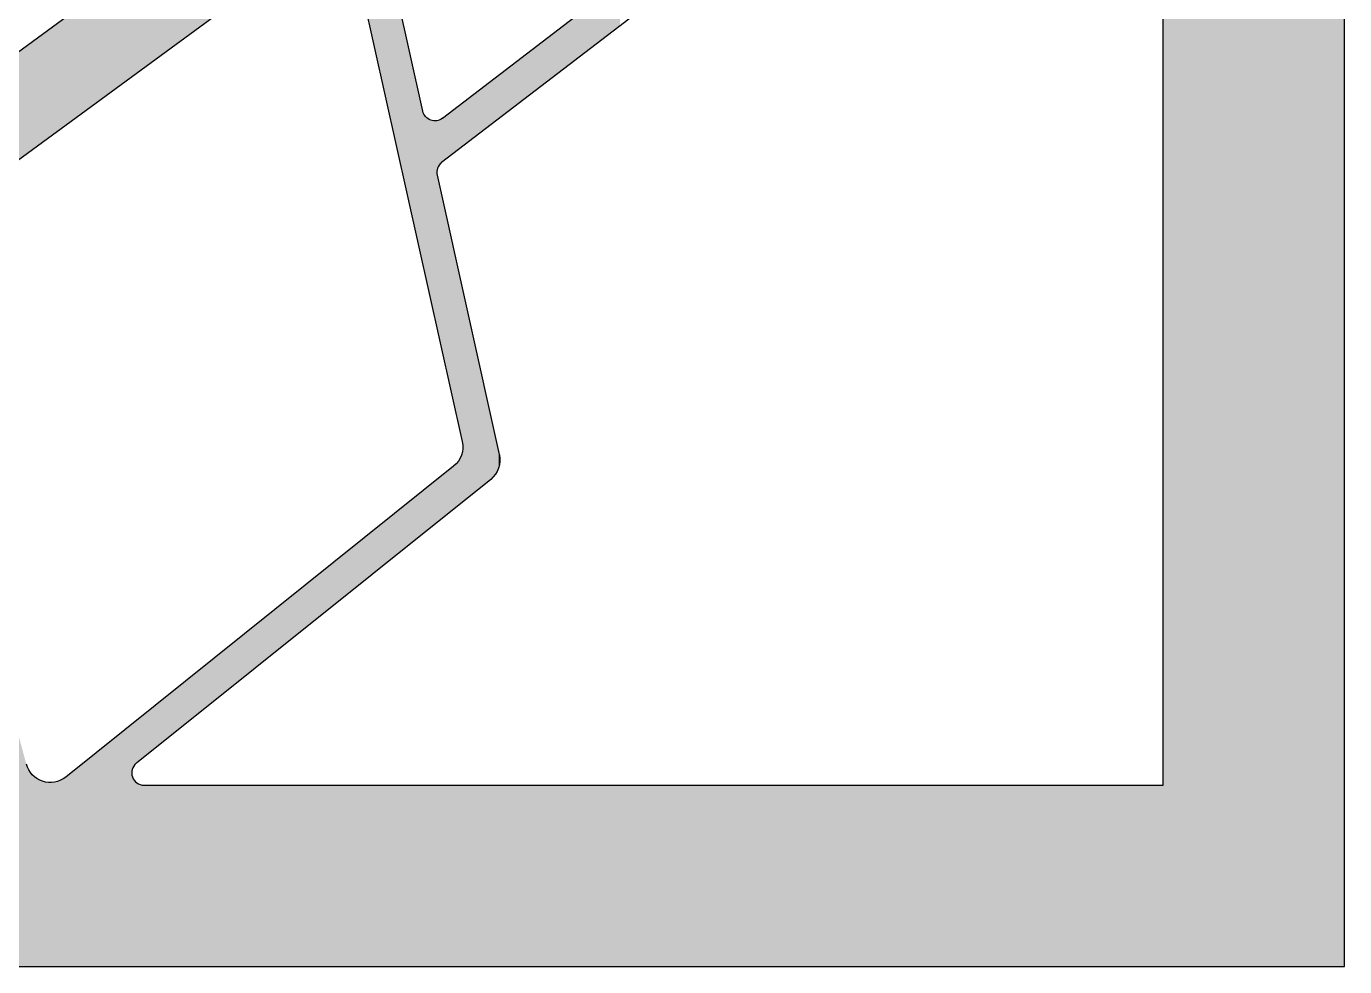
# Model space of a CAD drawing. Extents: x 181 to 485, y 440 to 775.
# Drawn here: x 352.9 to 459.5, y 440.4 to 516.5 of the extents above; entities that cross this region are included whole.
import ezdxf

# ---------------------------------------------------------------- set-up
doc = ezdxf.new("R2010")
doc.units = 0
doc.layers.add('LAYER_01', color=7, linetype='CONTINUOUS')

# ---------------------------------------------------------------- blocks, each defined once
blk = doc.blocks.new('*U1')
at = {"layer": 'LAYER_01', "linetype": 'CONTINUOUS'}
for points in [[(379.36, 522.11), (379.36, 607.49), (382.66, 507.33)], [(382.66, 507.33), (379.36, 607.49), (382.66, 604.41)], [(459.49, 440.37), (448.79, 574.14), (459.49, 591.54)], [(448.79, 440.37), (444.95, 571.22), (448.79, 574.14)], [(448.79, 440.37), (448.79, 574.14), (459.49, 440.37)], [(444.95, 440.37), (444.95, 571.22), (448.79, 440.37)], [(444.94, 440.37), (444.93, 566.28), (444.94, 566.3)], [(444.93, 440.37), (444.93, 566.26), (444.93, 566.28)], [(444.93, 440.37), (444.93, 566.28), (444.94, 440.37)], [(444.95, 440.37), (444.94, 566.34), (444.95, 566.36)], [(444.94, 440.37), (444.94, 566.32), (444.94, 566.34)], [(444.94, 440.37), (444.94, 566.34), (444.95, 440.37)], [(444.94, 440.37), (444.94, 566.3), (444.94, 566.32)], [(444.94, 440.37), (444.94, 566.32), (444.94, 440.37)], [(444.94, 440.37), (444.94, 566.3), (444.94, 440.37)], [(444.95, 440.37), (444.95, 566.47), (444.95, 566.49)], [(444.95, 440.37), (444.95, 566.45), (444.95, 566.47)], [(444.95, 440.37), (444.95, 566.47), (444.95, 440.37)], [(444.95, 440.37), (444.95, 566.42), (444.95, 566.45)], [(444.95, 440.37), (444.95, 566.45), (444.95, 440.37)], [(444.95, 440.37), (444.95, 566.4), (444.95, 566.42)], [(444.95, 440.37), (444.95, 566.42), (444.95, 440.37)], [(444.95, 440.37), (444.95, 566.38), (444.95, 566.4)], [(444.95, 440.37), (444.95, 566.4), (444.95, 440.37)], [(444.95, 440.37), (444.95, 566.36), (444.95, 566.38)], [(444.95, 440.37), (444.95, 566.38), (444.95, 440.37)], [(444.95, 440.37), (444.95, 566.36), (444.95, 440.37)], [(444.85, 440.37), (444.81, 565.97), (444.85, 566.05)], [(444.81, 561.33), (444.81, 565.97), (444.85, 440.37)], [(444.86, 440.37), (444.85, 566.05), (444.86, 566.07)], [(444.85, 440.37), (444.85, 566.05), (444.86, 440.37)], [(444.87, 440.37), (444.86, 566.07), (444.87, 566.09)], [(444.86, 440.37), (444.86, 566.07), (444.87, 440.37)], [(444.88, 440.37), (444.87, 566.09), (444.88, 566.11)], [(444.87, 440.37), (444.87, 566.09), (444.88, 440.37)], [(444.89, 440.37), (444.88, 566.12), (444.89, 566.14)], [(444.88, 440.37), (444.88, 566.11), (444.88, 566.12)], [(444.88, 440.37), (444.88, 566.12), (444.89, 440.37)], [(444.88, 440.37), (444.88, 566.11), (444.88, 440.37)], [(444.9, 440.37), (444.89, 566.14), (444.9, 566.16)], [(444.89, 440.37), (444.89, 566.14), (444.9, 440.37)], [(444.91, 440.37), (444.9, 566.18), (444.91, 566.2)], [(444.9, 440.37), (444.9, 566.16), (444.9, 566.18)], [(444.9, 440.37), (444.9, 566.18), (444.91, 440.37)], [(444.9, 440.37), (444.9, 566.16), (444.9, 440.37)], [(444.92, 440.37), (444.91, 566.2), (444.92, 566.22)], [(444.91, 440.37), (444.91, 566.2), (444.92, 440.37)], [(444.93, 440.37), (444.92, 566.24), (444.93, 566.26)], [(444.92, 440.37), (444.92, 566.22), (444.92, 566.24)], [(444.92, 440.37), (444.92, 566.24), (444.93, 440.37)], [(444.92, 440.37), (444.92, 566.22), (444.92, 440.37)], [(444.93, 440.37), (444.93, 566.26), (444.93, 440.37)], [(444.81, 455.05), (444.81, 561.33), (444.85, 440.37)], [(375.97, 523.1), (342.05, 506.95), (375.97, 531.83)], [(342.05, 498.22), (342.05, 506.95), (375.97, 523.1)], [(382.66, 507.33), (382.66, 519.98), (382.66, 507.33)], [(382.66, 507.33), (382.66, 519.98), (382.66, 519.95)], [(382.66, 507.33), (382.66, 519.95), (382.66, 507.33)], [(382.66, 507.33), (382.66, 519.95), (382.66, 519.91)], [(382.66, 507.33), (382.66, 519.91), (382.66, 507.32)], [(382.66, 507.32), (382.66, 519.91), (382.66, 519.88)], [(382.66, 507.32), (382.66, 519.88), (382.66, 507.32)], [(382.66, 507.32), (382.66, 519.88), (382.66, 519.84)], [(382.66, 507.32), (382.66, 519.84), (382.66, 507.3)], [(382.66, 507.3), (382.66, 519.84), (382.66, 519.81)], [(382.66, 507.3), (382.66, 519.81), (382.67, 507.27)], [(382.67, 507.27), (382.66, 519.81), (382.67, 519.74)], [(382.67, 507.27), (382.67, 519.74), (382.68, 507.23)], [(382.68, 507.23), (382.67, 519.74), (382.68, 519.67)], [(382.68, 507.23), (382.68, 519.67), (382.69, 507.18)], [(382.69, 507.18), (382.68, 519.67), (382.69, 519.6)], [(382.69, 507.18), (382.69, 519.6), (382.7, 507.12)], [(382.7, 507.12), (382.69, 519.6), (382.7, 519.54)], [(382.7, 507.12), (382.7, 519.54), (384.92, 497.17)], [(384.92, 497.17), (382.7, 519.54), (384.92, 509.59)], [(400.82, 516.44), (386.5, 509.01), (400.82, 519.97)], [(400.82, 516.44), (400.82, 519.97), (400.87, 516.47)], [(386.5, 505.48), (386.5, 509.01), (400.82, 516.44)], [(384.92, 497.17), (384.92, 509.59), (384.93, 497.14)], [(384.93, 497.14), (384.92, 509.59), (384.93, 509.56)], [(384.93, 497.14), (384.93, 509.56), (384.93, 497.1)], [(384.93, 497.1), (384.93, 509.56), (384.93, 509.53)], [(384.93, 497.1), (384.93, 509.53), (384.94, 497.06)], [(384.94, 497.06), (384.93, 509.53), (384.94, 509.5)], [(384.94, 497.06), (384.94, 509.5), (384.95, 497.02)], [(384.95, 497.02), (384.94, 509.5), (384.95, 509.47)], [(384.95, 497.02), (384.95, 509.47), (384.96, 496.97)], [(384.96, 496.97), (384.95, 509.47), (384.96, 509.44)], [(384.96, 496.97), (384.96, 509.44), (384.98, 496.92)], [(384.98, 496.92), (384.96, 509.44), (384.98, 509.41)], [(384.98, 496.92), (384.98, 509.41), (384.99, 496.86)], [(384.99, 496.86), (384.98, 509.41), (384.99, 509.39)], [(384.99, 496.86), (384.99, 509.39), (385, 496.8)], [(385, 496.8), (384.99, 509.39), (385, 509.36)], [(385, 496.8), (385, 509.36), (385.02, 496.73)], [(385.02, 496.73), (385, 509.36), (385.02, 509.33)], [(385.02, 496.73), (385.02, 509.33), (385.03, 496.66)], [(385.03, 496.66), (385.02, 509.33), (385.03, 509.3)], [(385.03, 496.66), (385.03, 509.3), (385.05, 496.59)], [(385.05, 496.59), (385.03, 509.3), (385.05, 509.27)], [(385.05, 496.59), (385.05, 509.27), (385.07, 496.51)], [(385.07, 496.51), (385.05, 509.27), (385.07, 509.25)], [(385.07, 496.51), (385.07, 509.25), (385.08, 496.43)], [(385.08, 496.43), (385.07, 509.25), (385.08, 509.22)], [(385.08, 496.43), (385.08, 509.22), (385.1, 496.34)], [(385.1, 496.34), (385.08, 509.22), (385.1, 509.2)], [(385.1, 496.34), (385.1, 509.2), (385.12, 496.26)], [(385.12, 496.26), (385.1, 509.2), (385.12, 509.17)], [(385.12, 496.26), (385.12, 509.17), (385.14, 496.16)], [(385.14, 496.16), (385.12, 509.17), (385.14, 509.15)], [(385.14, 496.16), (385.14, 509.15), (385.17, 496.07)], [(385.17, 496.07), (385.14, 509.15), (385.17, 509.12)], [(385.17, 496.07), (385.17, 509.12), (385.19, 495.97)], [(385.19, 495.97), (385.17, 509.12), (385.19, 509.1)], [(385.19, 495.97), (385.19, 509.1), (385.21, 495.86)], [(385.21, 495.86), (385.19, 509.1), (385.21, 509.08)], [(385.21, 495.86), (385.21, 509.08), (385.23, 495.76)], [(385.23, 495.76), (385.21, 509.08), (385.23, 509.06)], [(385.23, 495.76), (385.23, 509.06), (385.26, 495.65)], [(385.26, 495.65), (385.23, 509.06), (385.26, 509.04)], [(385.26, 495.65), (385.26, 509.04), (385.28, 495.54)], [(385.28, 495.54), (385.26, 509.04), (385.28, 509.02)], [(385.28, 495.54), (385.28, 509.02), (385.31, 495.42)], [(385.31, 495.42), (385.28, 509.02), (385.31, 509)], [(385.31, 495.42), (385.31, 509), (385.33, 495.31)], [(385.33, 495.31), (385.31, 509), (385.33, 508.98)], [(385.33, 495.31), (385.33, 508.98), (385.36, 495.19)], [(385.36, 495.19), (385.33, 508.98), (385.36, 508.96)], [(385.36, 495.19), (385.36, 508.96), (385.39, 495.07)], [(385.39, 495.07), (385.36, 508.96), (385.39, 508.94)], [(385.39, 495.07), (385.39, 508.94), (385.41, 494.95)], [(385.41, 494.95), (385.39, 508.94), (385.41, 508.93)], [(385.41, 494.95), (385.41, 508.93), (385.44, 494.83)], [(385.44, 494.83), (385.41, 508.93), (385.44, 508.91)], [(385.44, 494.83), (385.44, 508.91), (385.47, 494.7)], [(385.47, 494.7), (385.44, 508.91), (385.47, 508.9)], [(385.47, 494.7), (385.47, 508.9), (385.5, 494.58)], [(385.5, 494.58), (385.47, 508.9), (385.5, 508.89)], [(385.5, 494.58), (385.5, 508.89), (385.53, 494.45)], [(385.53, 494.45), (385.5, 508.89), (385.53, 508.88)], [(385.53, 494.45), (385.53, 508.88), (385.55, 494.32)], [(385.55, 494.32), (385.53, 508.88), (385.55, 508.87)], [(385.55, 494.32), (385.55, 508.87), (385.58, 494.2)], [(385.58, 494.2), (385.55, 508.87), (385.58, 508.86)], [(385.58, 494.2), (385.58, 508.86), (385.61, 494.07)], [(385.61, 494.07), (385.58, 508.86), (385.61, 508.85)], [(385.61, 494.07), (385.61, 508.85), (385.64, 493.93)], [(385.64, 493.93), (385.61, 508.85), (385.64, 508.84)], [(385.64, 493.93), (385.64, 508.84), (385.67, 493.8)], [(385.67, 493.8), (385.64, 508.84), (385.67, 508.83)], [(385.67, 493.8), (385.67, 508.83), (385.7, 493.66)], [(385.7, 493.66), (385.67, 508.83), (385.7, 508.83)], [(385.7, 493.66), (385.7, 508.83), (385.73, 493.53)], [(385.73, 493.53), (385.7, 508.83), (385.73, 508.82)], [(385.73, 493.53), (385.73, 508.82), (385.76, 493.39)], [(385.76, 493.39), (385.73, 508.82), (385.76, 508.82)], [(385.76, 493.39), (385.76, 508.82), (385.79, 493.25)], [(385.79, 493.25), (385.76, 508.82), (385.79, 508.81)], [(385.79, 493.25), (385.79, 508.81), (385.83, 493.11)], [(385.83, 493.11), (385.79, 508.81), (385.83, 508.81)], [(385.83, 493.11), (385.83, 508.81), (385.86, 492.96)], [(385.86, 492.96), (385.83, 508.81), (385.86, 508.81)], [(385.86, 492.96), (385.86, 508.81), (385.89, 492.82)], [(385.89, 492.82), (385.86, 508.81), (385.89, 508.81)], [(385.89, 492.82), (385.89, 508.81), (385.92, 492.68)], [(385.92, 492.68), (385.89, 508.81), (385.92, 508.81)], [(385.92, 492.68), (385.92, 508.81), (385.95, 492.54)], [(385.95, 492.54), (385.92, 508.81), (385.95, 508.81)], [(385.95, 492.54), (385.95, 508.81), (385.98, 492.39)], [(385.98, 492.39), (385.95, 508.81), (385.98, 508.81)], [(385.98, 492.39), (385.98, 508.81), (386.02, 492.25)], [(386.02, 492.25), (385.98, 508.81), (386.02, 508.81)], [(386.05, 492.11), (386.02, 508.81), (386.05, 508.82)], [(386.02, 492.25), (386.02, 508.81), (386.05, 492.11)], [(386.05, 492.11), (386.05, 508.82), (386.05, 492.1)], [(386.05, 492.1), (386.05, 508.82), (386.05, 508.82)], [(386.05, 504.64), (386.05, 508.82), (386.05, 504.66)], [(386.05, 504.66), (386.05, 508.82), (386.05, 508.82)], [(386.05, 504.66), (386.05, 508.82), (386.05, 504.67)], [(386.05, 504.67), (386.05, 508.82), (386.05, 508.82)], [(386.05, 504.67), (386.05, 508.82), (386.05, 504.69)], [(386.05, 504.69), (386.05, 508.82), (386.05, 508.82)], [(386.05, 504.69), (386.05, 508.82), (386.05, 504.71)], [(386.05, 504.71), (386.05, 508.82), (386.05, 508.82)], [(386.05, 504.71), (386.05, 508.82), (386.05, 504.73)], [(386.05, 504.73), (386.05, 508.82), (386.05, 508.82)], [(386.05, 504.73), (386.05, 508.82), (386.05, 504.75)], [(386.05, 504.75), (386.05, 508.82), (386.05, 508.82)], [(386.05, 504.75), (386.05, 508.82), (386.06, 504.76)], [(386.06, 504.76), (386.05, 508.82), (386.06, 508.82)], [(386.06, 504.76), (386.06, 508.82), (386.06, 504.78)], [(386.06, 504.78), (386.06, 508.82), (386.06, 508.82)], [(386.06, 504.78), (386.06, 508.82), (386.06, 504.8)], [(386.06, 504.8), (386.06, 508.82), (386.06, 508.82)], [(386.06, 504.8), (386.06, 508.82), (386.07, 504.82)], [(386.07, 504.82), (386.06, 508.82), (386.07, 508.82)], [(386.07, 504.82), (386.07, 508.82), (386.07, 504.83)], [(386.07, 504.83), (386.07, 508.82), (386.07, 508.82)], [(386.07, 504.83), (386.07, 508.82), (386.07, 504.85)], [(386.07, 504.85), (386.07, 508.82), (386.07, 508.82)], [(386.07, 504.85), (386.07, 508.82), (386.08, 504.87)], [(386.08, 504.87), (386.07, 508.82), (386.08, 508.82)], [(386.08, 504.87), (386.08, 508.82), (386.08, 504.88)], [(386.08, 504.88), (386.08, 508.82), (386.08, 508.82)], [(386.08, 504.88), (386.08, 508.82), (386.08, 504.89)], [(386.08, 504.89), (386.08, 508.82), (386.08, 508.82)], [(386.08, 504.89), (386.08, 508.82), (386.09, 504.91)], [(386.09, 504.91), (386.08, 508.82), (386.09, 508.82)], [(386.09, 504.92), (386.09, 508.82), (386.09, 508.83)], [(386.09, 504.92), (386.09, 508.83), (386.1, 504.94)], [(386.1, 504.94), (386.09, 508.83), (386.1, 508.83)], [(386.09, 504.91), (386.09, 508.82), (386.09, 504.92)], [(386.1, 504.94), (386.1, 508.83), (386.1, 504.96)], [(386.1, 504.96), (386.1, 508.83), (386.1, 508.83)], [(386.1, 504.96), (386.1, 508.83), (386.11, 504.98)], [(386.11, 504.98), (386.1, 508.83), (386.11, 508.83)], [(386.11, 504.98), (386.11, 508.83), (386.11, 504.98)], [(386.11, 504.98), (386.11, 508.83), (386.11, 508.83)], [(386.11, 504.98), (386.11, 508.83), (386.11, 504.99)], [(386.11, 504.99), (386.11, 508.83), (386.11, 508.83)], [(386.11, 504.99), (386.11, 508.83), (386.12, 505.01)], [(386.12, 505.01), (386.11, 508.83), (386.12, 508.83)], [(386.12, 505.01), (386.12, 508.83), (386.13, 505.03)], [(386.13, 505.03), (386.12, 508.83), (386.13, 508.83)], [(386.14, 505.04), (386.13, 508.83), (386.14, 508.84)], [(386.13, 505.03), (386.13, 508.83), (386.14, 505.04)], [(386.14, 505.04), (386.14, 508.84), (386.14, 505.05)], [(386.14, 505.05), (386.14, 508.84), (386.14, 508.84)], [(386.14, 505.05), (386.14, 508.84), (386.14, 505.06)], [(386.14, 505.06), (386.14, 508.84), (386.14, 508.84)], [(386.14, 505.06), (386.14, 508.84), (386.15, 505.08)], [(386.15, 505.08), (386.14, 508.84), (386.15, 508.84)], [(386.15, 505.08), (386.15, 508.84), (386.16, 505.09)], [(386.16, 505.09), (386.15, 508.84), (386.16, 508.84)], [(386.16, 505.09), (386.16, 508.84), (386.17, 505.11)], [(386.17, 505.11), (386.16, 508.84), (386.17, 508.84)], [(386.17, 505.12), (386.17, 508.84), (386.17, 508.85)], [(386.17, 505.12), (386.17, 508.85), (386.18, 505.12)], [(386.18, 505.12), (386.17, 508.85), (386.18, 508.85)], [(386.17, 505.11), (386.17, 508.84), (386.17, 505.12)], [(386.18, 505.12), (386.18, 508.85), (386.19, 505.14)], [(386.19, 505.14), (386.18, 508.85), (386.19, 508.85)], [(386.19, 505.14), (386.19, 508.85), (386.2, 505.15)], [(386.2, 505.15), (386.19, 508.85), (386.2, 508.85)], [(386.2, 505.17), (386.2, 508.85), (386.2, 508.86)], [(386.2, 505.17), (386.2, 508.86), (386.21, 505.19)], [(386.21, 505.19), (386.2, 508.86), (386.21, 508.86)], [(386.2, 505.15), (386.2, 508.85), (386.2, 505.17)], [(386.2, 505.17), (386.2, 508.85), (386.2, 508.85)], [(386.2, 505.17), (386.2, 508.85), (386.2, 505.17)], [(386.21, 505.19), (386.21, 508.86), (386.22, 505.2)], [(386.22, 505.2), (386.21, 508.86), (386.22, 508.86)], [(386.22, 505.2), (386.22, 508.86), (386.23, 505.21)], [(386.23, 505.21), (386.22, 508.86), (386.23, 508.86)], [(386.23, 505.21), (386.23, 508.86), (386.23, 508.87)], [(386.23, 505.21), (386.23, 508.87), (386.25, 505.23)], [(386.25, 505.23), (386.23, 508.87), (386.25, 508.87)], [(386.23, 505.21), (386.23, 508.86), (386.23, 505.21)], [(386.25, 505.23), (386.25, 508.87), (386.26, 505.24)], [(386.26, 505.24), (386.25, 508.87), (386.26, 508.87)], [(386.26, 505.25), (386.26, 508.87), (386.26, 508.88)], [(386.26, 505.25), (386.26, 508.88), (386.27, 505.26)], [(386.27, 505.26), (386.26, 508.88), (386.27, 508.88)], [(386.26, 505.24), (386.26, 508.87), (386.26, 505.25)], [(386.27, 505.26), (386.27, 508.88), (386.28, 505.27)], [(386.28, 505.27), (386.27, 508.88), (386.28, 508.88)], [(386.29, 505.28), (386.28, 508.88), (386.29, 508.89)], [(386.28, 505.27), (386.28, 508.88), (386.29, 505.28)], [(386.29, 505.28), (386.29, 508.89), (386.29, 505.29)], [(386.29, 505.29), (386.29, 508.89), (386.29, 508.89)], [(386.29, 505.29), (386.29, 508.89), (386.3, 505.3)], [(386.3, 505.3), (386.29, 508.89), (386.3, 508.89)], [(386.31, 505.31), (386.3, 508.89), (386.31, 508.9)], [(386.3, 505.3), (386.3, 508.89), (386.31, 505.31)], [(386.31, 505.31), (386.31, 508.9), (386.32, 505.32)], [(386.32, 505.32), (386.31, 508.9), (386.32, 508.9)], [(386.32, 505.32), (386.32, 508.9), (386.33, 505.32)], [(386.33, 505.32), (386.32, 508.9), (386.33, 508.9)], [(386.34, 505.34), (386.33, 508.9), (386.34, 508.91)], [(386.33, 505.32), (386.33, 508.9), (386.34, 505.34)], [(386.34, 505.34), (386.34, 508.91), (386.35, 505.35)], [(386.35, 505.35), (386.34, 508.91), (386.35, 508.91)], [(386.36, 505.36), (386.35, 508.91), (386.36, 508.92)], [(386.35, 505.35), (386.35, 508.91), (386.36, 505.36)], [(386.38, 505.37), (386.36, 508.92), (386.38, 508.93)], [(386.36, 505.36), (386.36, 508.92), (386.38, 505.37)], [(386.39, 505.38), (386.38, 508.93), (386.39, 508.94)], [(386.38, 505.37), (386.38, 508.93), (386.39, 505.38)], [(386.39, 505.38), (386.39, 508.94), (386.4, 505.4)], [(386.4, 505.4), (386.39, 508.94), (386.4, 508.94)], [(386.41, 505.41), (386.4, 508.94), (386.41, 508.95)], [(386.4, 505.4), (386.4, 508.94), (386.41, 505.41)], [(386.43, 505.42), (386.41, 508.95), (386.43, 508.96)], [(386.41, 505.41), (386.41, 508.95), (386.43, 505.42)], [(386.44, 505.43), (386.43, 508.96), (386.44, 508.97)], [(386.43, 505.42), (386.43, 508.96), (386.44, 505.43)], [(386.45, 505.44), (386.44, 508.97), (386.45, 508.98)], [(386.44, 505.43), (386.44, 508.97), (386.45, 505.44)], [(386.48, 505.46), (386.45, 508.98), (386.48, 508.99)], [(386.45, 505.44), (386.45, 508.98), (386.48, 505.46)], [(386.5, 505.48), (386.48, 508.99), (386.5, 509.01)], [(386.48, 505.46), (386.48, 508.99), (386.5, 505.48)], [(386.05, 492.1), (386.05, 504.64), (386.05, 492.1)], [(386.05, 492.1), (386.05, 504.64), (386.05, 504.62)], [(386.05, 492.1), (386.05, 504.62), (386.05, 492.1)], [(386.05, 492.1), (386.05, 504.62), (386.05, 504.6)], [(386.05, 492.1), (386.05, 504.6), (386.05, 492.1)], [(386.05, 492.1), (386.05, 504.6), (386.05, 504.59)], [(386.05, 492.1), (386.05, 504.59), (386.05, 492.1)], [(386.05, 492.1), (386.05, 504.59), (386.05, 504.57)], [(386.05, 492.1), (386.05, 504.57), (386.05, 492.09)], [(386.05, 492.09), (386.05, 504.57), (386.05, 504.55)], [(386.05, 492.09), (386.05, 504.55), (386.05, 492.07)], [(386.05, 492.07), (386.05, 504.55), (386.05, 504.52)], [(386.05, 492.07), (386.05, 504.52), (386.06, 492.05)], [(386.06, 492.05), (386.05, 504.52), (386.06, 504.48)], [(386.06, 492.05), (386.06, 504.48), (386.07, 492.03)], [(386.07, 492.03), (386.06, 504.48), (386.07, 504.45)], [(386.07, 492.03), (386.07, 504.45), (386.07, 492)], [(386.07, 492), (386.07, 504.45), (386.07, 504.42)], [(386.07, 492), (386.07, 504.42), (388.11, 482.85)], [(388.11, 482.85), (386.07, 504.42), (388.11, 495.27)], [(342.33, 440.37), (342.33, 495.54), (352.85, 440.37)], [(352.85, 440.37), (342.33, 495.54), (352.85, 456.74)], [(388.11, 482.85), (388.11, 495.27), (388.12, 482.79)], [(388.12, 482.79), (388.11, 495.27), (388.12, 495.21)], [(388.12, 482.79), (388.12, 495.21), (388.13, 482.72)], [(388.13, 482.72), (388.12, 495.21), (388.13, 495.16)], [(388.13, 482.72), (388.13, 495.16), (388.14, 482.65)], [(388.14, 482.65), (388.13, 495.16), (388.14, 495.12)], [(388.14, 482.65), (388.14, 495.12), (388.15, 482.58)], [(388.15, 482.58), (388.14, 495.12), (388.15, 495.09)], [(388.15, 482.58), (388.15, 495.09), (388.15, 482.52)], [(388.15, 482.52), (388.15, 495.09), (388.15, 495.07)], [(388.15, 482.52), (388.15, 495.07), (388.16, 482.45)], [(388.16, 482.45), (388.15, 495.07), (388.16, 495.05)], [(388.16, 478), (388.16, 495.05), (390.41, 479.8)], [(390.41, 479.8), (388.16, 495.05), (390.41, 484.94)], [(390.41, 479.8), (390.41, 484.94), (390.46, 479.84)], [(390.46, 479.84), (390.41, 484.94), (390.46, 484.72)], [(390.46, 479.84), (390.46, 484.72), (390.51, 479.89)], [(390.51, 479.89), (390.46, 484.72), (390.51, 484.49)], [(390.51, 479.89), (390.51, 484.49), (390.56, 479.93)], [(390.56, 479.93), (390.51, 484.49), (390.56, 484.27)], [(390.56, 479.93), (390.56, 484.27), (390.61, 479.98)], [(390.61, 479.98), (390.56, 484.27), (390.61, 484.06)], [(390.61, 479.98), (390.61, 484.06), (390.65, 480.03)], [(390.65, 480.03), (390.61, 484.06), (390.65, 483.85)], [(390.65, 480.03), (390.65, 483.85), (390.7, 480.09)], [(390.7, 480.09), (390.65, 483.85), (390.7, 483.65)], [(390.7, 480.09), (390.7, 483.65), (390.74, 480.14)], [(390.74, 480.14), (390.7, 483.65), (390.74, 483.45)], [(390.74, 480.14), (390.74, 483.45), (390.76, 480.17)], [(390.76, 480.17), (390.74, 483.45), (390.76, 483.36)], [(390.76, 480.17), (390.76, 483.36), (390.78, 480.2)], [(390.78, 480.2), (390.76, 483.36), (390.78, 483.26)], [(390.78, 480.2), (390.78, 483.26), (390.8, 480.22)], [(390.8, 480.22), (390.78, 483.26), (390.8, 483.17)], [(390.8, 480.22), (390.8, 483.17), (390.82, 480.25)], [(390.82, 480.25), (390.8, 483.17), (390.82, 483.08)], [(390.82, 480.25), (390.82, 483.08), (390.84, 480.28)], [(390.84, 480.28), (390.82, 483.08), (390.84, 483)], [(388.12, 477.97), (388.11, 481.99), (388.12, 482.03)], [(388.13, 477.97), (388.12, 482.03), (388.13, 482.06)], [(388.12, 477.97), (388.12, 482.03), (388.13, 477.97)], [(388.14, 477.98), (388.13, 482.1), (388.14, 482.13)], [(388.13, 477.98), (388.13, 482.06), (388.13, 482.1)], [(388.13, 477.98), (388.13, 482.1), (388.14, 477.98)], [(388.13, 477.97), (388.13, 482.06), (388.13, 477.98)], [(388.15, 477.99), (388.14, 482.17), (388.15, 482.2)], [(388.14, 477.98), (388.14, 482.13), (388.14, 482.17)], [(388.14, 477.98), (388.14, 482.17), (388.15, 477.99)], [(388.14, 477.98), (388.14, 482.13), (388.14, 477.98)], [(388.16, 477.99), (388.15, 482.31), (388.16, 482.34)], [(388.15, 477.99), (388.15, 482.27), (388.15, 482.31)], [(388.15, 477.99), (388.15, 482.31), (388.16, 477.99)], [(388.15, 477.99), (388.15, 482.24), (388.15, 482.27)], [(388.15, 477.99), (388.15, 482.27), (388.15, 477.99)], [(388.15, 477.99), (388.15, 482.2), (388.15, 482.24)], [(388.15, 477.99), (388.15, 482.24), (388.15, 477.99)], [(388.15, 477.99), (388.15, 482.2), (388.15, 477.99)], [(388.16, 478), (388.16, 482.38), (388.16, 482.45)], [(388.16, 478), (388.16, 482.34), (388.16, 482.38)], [(388.16, 478), (388.16, 482.38), (388.16, 478)], [(388.16, 477.99), (388.16, 482.34), (388.16, 478)], [(390.84, 480.28), (390.84, 483), (390.86, 480.31)], [(390.86, 480.31), (390.84, 483), (390.86, 482.91)], [(390.86, 480.31), (390.86, 482.91), (390.88, 480.34)], [(390.88, 480.34), (390.86, 482.91), (390.88, 482.83)], [(390.88, 480.34), (390.88, 482.83), (390.9, 480.37)], [(390.9, 480.37), (390.88, 482.83), (390.9, 482.75)], [(390.9, 480.37), (390.9, 482.75), (390.91, 480.4)], [(390.91, 480.4), (390.9, 482.75), (390.91, 482.67)], [(390.91, 480.4), (390.91, 482.67), (390.93, 480.44)], [(390.93, 480.44), (390.91, 482.67), (390.93, 482.6)], [(390.93, 480.44), (390.93, 482.6), (390.95, 480.47)], [(390.95, 480.47), (390.93, 482.6), (390.95, 482.53)], [(390.95, 480.47), (390.95, 482.53), (390.96, 480.5)], [(390.96, 480.5), (390.95, 482.53), (390.96, 482.46)], [(390.96, 480.5), (390.96, 482.46), (390.98, 480.53)], [(390.98, 480.53), (390.96, 482.46), (390.98, 482.39)], [(390.98, 480.53), (390.98, 482.39), (390.99, 480.56)], [(390.99, 480.56), (390.98, 482.39), (390.99, 482.32)], [(390.99, 480.56), (390.99, 482.32), (391.01, 480.6)], [(391.01, 480.6), (390.99, 482.32), (391.01, 482.26)], [(391.01, 480.6), (391.01, 482.26), (391.02, 480.63)], [(391.02, 480.63), (391.01, 482.26), (391.02, 482.2)], [(391.02, 480.63), (391.02, 482.2), (391.03, 480.66)], [(391.03, 480.66), (391.02, 482.2), (391.03, 482.14)], [(391.03, 480.66), (391.03, 482.14), (391.04, 480.7)], [(391.04, 480.7), (391.03, 482.14), (391.04, 482.09)], [(391.04, 480.7), (391.04, 482.09), (391.06, 480.73)], [(391.06, 480.73), (391.04, 482.09), (391.06, 482.04)], [(391.06, 480.73), (391.06, 482.04), (391.07, 480.77)], [(391.07, 480.77), (391.06, 482.04), (391.07, 481.99)], [(387.56, 477.52), (387.51, 480.94), (387.56, 480.99)], [(387.61, 477.55), (387.56, 480.99), (387.61, 481.04)], [(387.56, 477.52), (387.56, 480.99), (387.61, 477.55)], [(387.65, 477.59), (387.61, 481.04), (387.65, 481.09)], [(387.61, 477.55), (387.61, 481.04), (387.65, 477.59)], [(387.7, 477.63), (387.65, 481.09), (387.7, 481.14)], [(387.65, 477.59), (387.65, 481.09), (387.7, 477.63)], [(387.74, 477.66), (387.7, 481.14), (387.74, 481.19)], [(387.7, 477.63), (387.7, 481.14), (387.74, 477.66)], [(387.76, 477.68), (387.74, 481.19), (387.76, 481.22)], [(387.74, 477.66), (387.74, 481.19), (387.76, 477.68)], [(387.78, 477.7), (387.76, 481.22), (387.78, 481.25)], [(387.76, 477.68), (387.76, 481.22), (387.78, 477.7)], [(387.8, 477.71), (387.78, 481.25), (387.8, 481.28)], [(387.78, 477.7), (387.78, 481.25), (387.8, 477.71)], [(387.82, 477.73), (387.8, 481.28), (387.82, 481.31)], [(387.8, 477.71), (387.8, 481.28), (387.82, 477.73)], [(387.84, 477.74), (387.82, 481.31), (387.84, 481.34)], [(387.82, 477.73), (387.82, 481.31), (387.84, 477.74)], [(387.86, 477.76), (387.84, 481.34), (387.86, 481.37)], [(387.84, 477.74), (387.84, 481.34), (387.86, 477.76)], [(387.88, 477.77), (387.86, 481.37), (387.88, 481.4)], [(387.86, 477.76), (387.86, 481.37), (387.88, 477.77)], [(387.9, 477.79), (387.88, 481.4), (387.9, 481.43)], [(387.88, 477.77), (387.88, 481.4), (387.9, 477.79)], [(387.91, 477.8), (387.9, 481.43), (387.91, 481.46)], [(387.9, 477.79), (387.9, 481.43), (387.91, 477.8)], [(387.93, 477.81), (387.91, 481.46), (387.93, 481.49)], [(387.91, 477.8), (387.91, 481.46), (387.93, 477.81)], [(387.95, 477.83), (387.93, 481.49), (387.95, 481.52)], [(387.93, 477.81), (387.93, 481.49), (387.95, 477.83)], [(387.96, 477.84), (387.95, 481.52), (387.96, 481.55)], [(387.95, 477.83), (387.95, 481.52), (387.96, 477.84)], [(387.98, 477.85), (387.96, 481.55), (387.98, 481.59)], [(387.96, 477.84), (387.96, 481.55), (387.98, 477.85)], [(387.99, 477.86), (387.98, 481.59), (387.99, 481.62)], [(387.98, 477.85), (387.98, 481.59), (387.99, 477.86)], [(388.01, 477.87), (387.99, 481.62), (388.01, 481.65)], [(387.99, 477.86), (387.99, 481.62), (388.01, 477.87)], [(388.02, 477.89), (388.01, 481.65), (388.02, 481.69)], [(388.01, 477.87), (388.01, 481.65), (388.02, 477.89)], [(388.03, 477.9), (388.02, 481.69), (388.03, 481.72)], [(388.02, 477.89), (388.02, 481.69), (388.03, 477.9)], [(388.04, 477.91), (388.03, 481.72), (388.04, 481.75)], [(388.03, 477.9), (388.03, 481.72), (388.04, 477.91)], [(388.06, 477.91), (388.04, 481.75), (388.06, 481.79)], [(388.04, 477.91), (388.04, 481.75), (388.06, 477.91)], [(388.07, 477.92), (388.06, 481.79), (388.07, 481.82)], [(388.06, 477.91), (388.06, 481.79), (388.07, 477.92)], [(388.08, 477.93), (388.07, 481.82), (388.08, 481.85)], [(388.07, 477.92), (388.07, 481.82), (388.08, 477.93)], [(388.09, 477.94), (388.08, 481.85), (388.09, 481.89)], [(388.08, 477.93), (388.08, 481.85), (388.09, 477.94)], [(388.1, 477.95), (388.09, 481.89), (388.1, 481.92)], [(388.09, 477.94), (388.09, 481.89), (388.1, 477.95)], [(388.11, 477.96), (388.1, 481.96), (388.11, 481.99)], [(388.1, 477.95), (388.1, 481.92), (388.1, 481.96)], [(388.1, 477.95), (388.1, 481.96), (388.11, 477.96)], [(388.1, 477.95), (388.1, 481.92), (388.1, 477.95)], [(388.11, 477.96), (388.11, 481.99), (388.12, 477.97)], [(391.07, 480.77), (391.07, 481.99), (391.08, 480.8)], [(391.08, 480.8), (391.07, 481.99), (391.08, 481.94)], [(391.08, 480.8), (391.08, 481.94), (391.09, 480.83)], [(391.09, 480.83), (391.08, 481.94), (391.09, 481.9)], [(391.09, 480.83), (391.09, 481.9), (391.1, 480.87)], [(391.1, 480.87), (391.09, 481.9), (391.1, 481.86)], [(391.1, 480.87), (391.1, 481.86), (391.1, 480.9)], [(391.1, 480.9), (391.1, 481.86), (391.1, 481.82)], [(391.1, 480.9), (391.1, 481.82), (391.11, 480.93)], [(391.11, 480.93), (391.1, 481.82), (391.11, 481.8)], [(391.11, 480.93), (391.11, 481.8), (391.11, 480.94)], [(391.11, 480.94), (391.11, 481.8), (391.11, 481.78)], [(391.11, 480.94), (391.11, 481.78), (391.12, 480.97)], [(391.12, 480.97), (391.11, 481.78), (391.12, 481.75)], [(391.12, 480.97), (391.12, 481.75), (391.12, 480.99)], [(391.12, 480.99), (391.12, 481.75), (391.12, 481.73)], [(391.12, 480.99), (391.12, 481.73), (391.13, 481.01)], [(391.13, 481.01), (391.12, 481.73), (391.13, 481.71)], [(391.13, 481.01), (391.13, 481.71), (391.13, 481.04)], [(391.13, 481.04), (391.13, 481.71), (391.13, 481.68)], [(391.13, 481.04), (391.13, 481.68), (391.13, 481.06)], [(391.13, 481.06), (391.13, 481.68), (391.13, 481.66)], [(391.13, 481.06), (391.13, 481.66), (391.14, 481.08)], [(391.14, 481.08), (391.13, 481.66), (391.14, 481.64)], [(391.14, 481.08), (391.14, 481.64), (391.14, 481.11)], [(391.14, 481.11), (391.14, 481.64), (391.14, 481.61)], [(391.14, 481.11), (391.14, 481.61), (391.14, 481.12)], [(391.14, 481.12), (391.14, 481.61), (391.14, 481.6)], [(391.14, 481.12), (391.14, 481.6), (391.15, 481.15)], [(391.15, 481.15), (391.14, 481.6), (391.15, 481.57)], [(391.15, 481.15), (391.15, 481.57), (391.15, 481.18)], [(391.15, 481.18), (391.15, 481.57), (391.15, 481.54)], [(391.15, 481.18), (391.15, 481.54), (391.15, 481.19)], [(391.15, 481.19), (391.15, 481.54), (391.15, 481.53)], [(391.15, 481.19), (391.15, 481.53), (391.15, 481.22)], [(391.15, 481.22), (391.15, 481.53), (391.15, 481.5)], [(391.15, 481.22), (391.15, 481.5), (391.15, 481.25)], [(391.15, 481.25), (391.15, 481.5), (391.15, 481.47)], [(391.15, 481.25), (391.15, 481.47), (391.16, 481.26)], [(391.16, 481.26), (391.15, 481.47), (391.16, 481.46)], [(391.16, 481.26), (391.16, 481.46), (391.16, 481.29)], [(391.16, 481.29), (391.16, 481.46), (391.16, 481.43)], [(391.16, 481.29), (391.16, 481.43), (391.16, 481.32)], [(391.16, 481.32), (391.16, 481.43), (391.16, 481.4)], [(391.16, 481.32), (391.16, 481.4), (391.16, 481.39)], [(387.41, 477.4), (361.75, 460.29), (387.41, 480.86)], [(387.46, 477.44), (387.41, 480.86), (387.46, 480.9)], [(387.41, 477.4), (387.41, 480.86), (387.46, 477.44)], [(387.51, 477.48), (387.46, 480.9), (387.51, 480.94)], [(387.46, 477.44), (387.46, 480.9), (387.51, 477.48)], [(387.51, 477.48), (387.51, 480.94), (387.56, 477.52)], [(361.75, 456.83), (361.75, 460.29), (387.41, 477.4)], [(361.37, 440.37), (356.03, 455.71), (361.37, 459.99)], [(361.37, 456.05), (361.37, 459.99), (361.37, 456.07)], [(361.37, 456.07), (361.37, 459.99), (361.37, 459.99)], [(361.37, 456.07), (361.37, 459.99), (361.37, 456.09)], [(361.37, 456.09), (361.37, 459.99), (361.37, 459.99)], [(361.37, 456.09), (361.37, 459.99), (361.37, 456.11)], [(361.37, 456.11), (361.37, 459.99), (361.37, 459.99)], [(361.37, 456.11), (361.37, 459.99), (361.37, 456.13)], [(361.37, 456.13), (361.37, 459.99), (361.37, 459.99)], [(361.37, 456.13), (361.37, 459.99), (361.38, 456.15)], [(361.38, 456.15), (361.37, 459.99), (361.38, 459.99)], [(361.38, 456.19), (361.38, 459.99), (361.38, 460)], [(361.38, 456.19), (361.38, 460), (361.38, 456.21)], [(361.38, 456.21), (361.38, 460), (361.38, 460)], [(361.38, 456.21), (361.38, 460), (361.39, 456.23)], [(361.39, 456.23), (361.38, 460), (361.39, 460)], [(361.38, 456.15), (361.38, 459.99), (361.38, 456.17)], [(361.38, 456.17), (361.38, 459.99), (361.38, 459.99)], [(361.38, 456.17), (361.38, 459.99), (361.38, 456.19)], [(361.4, 456.27), (361.39, 460), (361.4, 460.01)], [(361.39, 456.23), (361.39, 460), (361.39, 456.25)], [(361.39, 456.25), (361.39, 460), (361.39, 460)], [(361.39, 456.25), (361.39, 460), (361.4, 456.27)], [(361.41, 456.32), (361.4, 460.01), (361.41, 460.02)], [(361.4, 456.27), (361.4, 460.01), (361.4, 456.28)], [(361.4, 456.28), (361.4, 460.01), (361.4, 460.01)], [(361.4, 456.28), (361.4, 460.01), (361.4, 456.3)], [(361.4, 456.3), (361.4, 460.01), (361.4, 460.01)], [(361.4, 456.3), (361.4, 460.01), (361.41, 456.32)], [(361.41, 456.32), (361.41, 460.02), (361.42, 456.34)], [(361.42, 456.34), (361.41, 460.02), (361.42, 460.02)], [(361.42, 456.36), (361.42, 460.02), (361.42, 460.03)], [(361.42, 456.36), (361.42, 460.03), (361.43, 456.38)], [(361.43, 456.38), (361.42, 460.03), (361.43, 460.03)], [(361.42, 456.34), (361.42, 460.02), (361.42, 456.36)], [(361.44, 456.4), (361.43, 460.03), (361.44, 460.04)], [(361.43, 456.38), (361.43, 460.03), (361.44, 456.4)], [(361.45, 456.44), (361.44, 460.04), (361.45, 460.05)], [(361.44, 456.4), (361.44, 460.04), (361.44, 456.42)], [(361.44, 456.42), (361.44, 460.04), (361.44, 460.04)], [(361.44, 456.42), (361.44, 460.04), (361.45, 456.44)], [(361.46, 456.45), (361.45, 460.05), (361.46, 460.06)], [(361.45, 456.44), (361.45, 460.05), (361.46, 456.45)], [(361.46, 456.45), (361.46, 460.06), (361.47, 456.47)], [(361.47, 456.47), (361.46, 460.06), (361.47, 460.06)], [(361.48, 456.51), (361.47, 460.07), (361.48, 460.08)], [(361.47, 456.49), (361.47, 460.06), (361.47, 460.07)], [(361.47, 456.49), (361.47, 460.07), (361.48, 456.51)], [(361.47, 456.47), (361.47, 460.06), (361.47, 456.49)], [(361.48, 456.51), (361.48, 460.08), (361.49, 456.52)], [(361.49, 456.52), (361.48, 460.08), (361.49, 460.08)], [(361.5, 456.54), (361.49, 460.08), (361.5, 460.09)], [(361.49, 456.52), (361.49, 460.08), (361.5, 456.54)], [(361.51, 456.56), (361.5, 460.09), (361.51, 460.1)], [(361.5, 456.54), (361.5, 460.09), (361.51, 456.56)], [(361.52, 456.58), (361.51, 460.1), (361.52, 460.11)], [(361.51, 456.56), (361.51, 460.1), (361.52, 456.58)], [(361.53, 456.59), (361.52, 460.11), (361.53, 460.12)], [(361.52, 456.58), (361.52, 460.11), (361.53, 456.59)], [(361.54, 456.61), (361.53, 460.12), (361.54, 460.13)], [(361.53, 456.59), (361.53, 460.12), (361.54, 456.61)], [(361.54, 456.61), (361.54, 460.13), (361.55, 456.62)], [(361.55, 456.62), (361.54, 460.13), (361.55, 460.13)], [(361.57, 456.64), (361.55, 460.13), (361.57, 460.14)], [(361.55, 456.62), (361.55, 460.13), (361.57, 456.64)], [(361.58, 456.66), (361.57, 460.14), (361.58, 460.15)], [(361.57, 456.64), (361.57, 460.14), (361.58, 456.66)], [(361.59, 456.67), (361.58, 460.15), (361.59, 460.16)], [(361.58, 456.66), (361.58, 460.15), (361.59, 456.67)], [(361.6, 456.69), (361.59, 460.16), (361.6, 460.17)], [(361.59, 456.67), (361.59, 460.16), (361.6, 456.69)], [(361.61, 456.7), (361.6, 460.17), (361.61, 460.18)], [(361.6, 456.69), (361.6, 460.17), (361.61, 456.7)], [(361.63, 456.71), (361.61, 460.18), (361.63, 460.19)], [(361.61, 456.7), (361.61, 460.18), (361.63, 456.71)], [(361.64, 456.73), (361.63, 460.19), (361.64, 460.2)], [(361.63, 456.71), (361.63, 460.19), (361.64, 456.73)], [(361.65, 456.74), (361.64, 460.2), (361.65, 460.21)], [(361.64, 456.73), (361.64, 460.2), (361.65, 456.74)], [(361.66, 456.75), (361.65, 460.21), (361.66, 460.22)], [(361.65, 456.74), (361.65, 460.21), (361.66, 456.75)], [(361.68, 456.77), (361.66, 460.22), (361.68, 460.23)], [(361.66, 456.75), (361.66, 460.22), (361.68, 456.77)], [(361.69, 456.78), (361.68, 460.23), (361.69, 460.24)], [(361.68, 456.77), (361.68, 460.23), (361.69, 456.78)], [(361.7, 456.79), (361.69, 460.24), (361.7, 460.25)], [(361.69, 456.78), (361.69, 460.24), (361.7, 456.79)], [(361.72, 456.81), (361.7, 460.25), (361.72, 460.27)], [(361.7, 456.79), (361.7, 460.25), (361.72, 456.81)], [(361.73, 456.82), (361.72, 460.27), (361.73, 460.28)], [(361.72, 456.81), (361.72, 460.27), (361.73, 456.82)], [(361.75, 456.83), (361.73, 460.28), (361.75, 460.29)], [(361.73, 456.82), (361.73, 460.28), (361.75, 456.83)], [(352.85, 440.37), (352.85, 456.74), (352.87, 440.37)], [(352.87, 440.37), (352.85, 456.74), (352.87, 456.69)], [(352.87, 440.37), (352.87, 456.69), (352.88, 440.37)], [(352.88, 440.37), (352.87, 456.69), (352.88, 456.63)], [(352.88, 440.37), (352.88, 456.63), (352.9, 440.37)], [(352.9, 440.37), (352.88, 456.63), (352.9, 456.57)], [(352.9, 440.37), (352.9, 456.57), (352.93, 440.37)], [(352.93, 440.37), (352.9, 456.57), (352.93, 456.52)], [(352.93, 440.37), (352.93, 456.52), (352.95, 440.37)], [(352.95, 440.37), (352.93, 456.52), (352.95, 456.46)], [(352.95, 440.37), (352.95, 456.46), (352.98, 440.37)], [(352.98, 440.37), (352.95, 456.46), (352.98, 456.4)], [(352.98, 440.37), (352.98, 456.4), (353, 440.37)], [(353, 440.37), (352.98, 456.4), (353, 456.35)], [(353, 440.37), (353, 456.35), (353.03, 440.37)], [(353.03, 440.37), (353, 456.35), (353.03, 456.29)], [(353.03, 440.37), (353.03, 456.29), (353.06, 440.37)], [(353.06, 440.37), (353.03, 456.29), (353.06, 456.24)], [(353.06, 440.37), (353.06, 456.24), (353.1, 440.37)], [(353.1, 440.37), (353.06, 456.24), (353.1, 456.19)], [(353.1, 440.37), (353.1, 456.19), (353.13, 440.37)], [(353.13, 440.37), (353.1, 456.19), (353.13, 456.13)], [(353.13, 440.37), (353.13, 456.13), (353.17, 440.37)], [(353.17, 440.37), (353.13, 456.13), (353.17, 456.08)], [(353.17, 440.37), (353.17, 456.08), (353.21, 440.37)], [(353.21, 440.37), (353.17, 456.08), (353.21, 456.03)], [(353.21, 440.37), (353.21, 456.03), (353.25, 440.37)], [(353.25, 440.37), (353.21, 456.03), (353.25, 455.98)], [(353.25, 440.37), (353.25, 455.98), (353.29, 440.37)], [(353.29, 440.37), (353.25, 455.98), (353.29, 455.94)], [(353.29, 440.37), (353.29, 455.94), (353.33, 440.37)], [(353.33, 440.37), (353.29, 455.94), (353.33, 455.89)], [(353.33, 440.37), (353.33, 455.89), (353.38, 440.37)], [(353.38, 440.37), (353.33, 455.89), (353.38, 455.84)], [(353.38, 440.37), (353.38, 455.84), (353.42, 440.37)], [(353.42, 440.37), (353.38, 455.84), (353.42, 455.8)], [(353.42, 440.37), (353.42, 455.8), (353.47, 440.37)], [(353.47, 440.37), (353.42, 455.8), (353.47, 455.76)], [(353.47, 440.37), (353.47, 455.76), (353.52, 440.37)], [(353.52, 440.37), (353.47, 455.76), (353.52, 455.72)], [(353.52, 440.37), (353.52, 455.72), (353.57, 440.37)], [(353.57, 440.37), (353.52, 455.72), (353.57, 455.68)], [(353.57, 440.37), (353.57, 455.68), (353.62, 440.37)], [(353.62, 440.37), (353.57, 455.68), (353.62, 455.64)], [(353.62, 440.37), (353.62, 455.64), (353.67, 440.37)], [(353.67, 440.37), (353.62, 455.64), (353.67, 455.61)], [(353.67, 440.37), (353.67, 455.61), (353.72, 440.37)], [(353.72, 440.37), (353.67, 455.61), (353.72, 455.57)], [(353.72, 440.37), (353.72, 455.57), (353.77, 440.37)], [(353.77, 440.37), (353.72, 455.57), (353.77, 455.54)], [(353.77, 440.37), (353.77, 455.54), (353.83, 440.37)], [(353.83, 440.37), (353.77, 455.54), (353.83, 455.51)], [(353.83, 440.37), (353.83, 455.51), (353.88, 440.37)], [(353.88, 440.37), (353.83, 455.51), (353.88, 455.48)], [(353.88, 440.37), (353.88, 455.48), (353.94, 440.37)], [(353.94, 440.37), (353.88, 455.48), (353.94, 455.45)], [(353.94, 440.37), (353.94, 455.45), (353.99, 440.37)], [(353.99, 440.37), (353.94, 455.45), (353.99, 455.43)], [(353.99, 440.37), (353.99, 455.43), (354.05, 440.37)], [(354.05, 440.37), (353.99, 455.43), (354.05, 455.41)], [(354.05, 440.37), (354.05, 455.41), (354.1, 440.37)], [(354.1, 440.37), (354.05, 455.41), (354.1, 455.39)], [(354.1, 440.37), (354.1, 455.39), (354.16, 440.37)], [(354.16, 440.37), (354.1, 455.39), (354.16, 455.37)], [(354.16, 440.37), (354.16, 455.37), (354.22, 440.37)], [(354.22, 440.37), (354.16, 455.37), (354.22, 455.35)], [(355.38, 440.37), (355.32, 455.34), (355.38, 455.36)], [(355.44, 440.37), (355.38, 455.36), (355.44, 455.38)], [(355.38, 440.37), (355.38, 455.36), (355.44, 440.37)], [(355.5, 440.37), (355.44, 455.38), (355.5, 455.4)], [(355.44, 440.37), (355.44, 455.38), (355.5, 440.37)], [(355.56, 440.37), (355.5, 455.4), (355.56, 455.43)], [(355.5, 440.37), (355.5, 455.4), (355.56, 440.37)], [(355.62, 440.37), (355.56, 455.43), (355.62, 455.45)], [(355.56, 440.37), (355.56, 455.43), (355.62, 440.37)], [(355.67, 440.37), (355.62, 455.45), (355.67, 455.48)], [(355.62, 440.37), (355.62, 455.45), (355.67, 440.37)], [(355.73, 440.37), (355.67, 455.48), (355.73, 455.51)], [(355.67, 440.37), (355.67, 455.48), (355.73, 440.37)], [(355.78, 440.37), (355.73, 455.51), (355.78, 455.54)], [(355.73, 440.37), (355.73, 455.51), (355.78, 440.37)], [(355.83, 440.37), (355.78, 455.54), (355.83, 455.57)], [(355.78, 440.37), (355.78, 455.54), (355.83, 440.37)], [(355.89, 440.37), (355.83, 455.57), (355.89, 455.6)], [(355.83, 440.37), (355.83, 455.57), (355.89, 440.37)], [(355.94, 440.37), (355.89, 455.6), (355.94, 455.64)], [(355.89, 440.37), (355.89, 455.6), (355.94, 440.37)], [(355.98, 440.37), (355.94, 455.64), (355.98, 455.67)], [(355.94, 440.37), (355.94, 455.64), (355.98, 440.37)], [(356.03, 440.37), (355.98, 455.67), (356.03, 455.71)], [(355.98, 440.37), (355.98, 455.67), (356.03, 440.37)], [(356.03, 440.37), (356.03, 455.71), (361.37, 440.37)], [(361.37, 440.37), (361.37, 456.05), (361.37, 440.37)], [(361.37, 440.37), (361.37, 456.05), (361.37, 456.03)], [(361.37, 440.37), (361.37, 456.03), (361.37, 440.37)], [(361.37, 440.37), (361.37, 456.03), (361.37, 456.01)], [(361.37, 440.37), (361.37, 456.01), (361.37, 440.37)], [(361.37, 440.37), (361.37, 456.01), (361.37, 455.99)], [(361.37, 440.37), (361.37, 455.99), (361.37, 440.37)], [(361.37, 440.37), (361.37, 455.99), (361.37, 455.97)], [(361.37, 440.37), (361.37, 455.97), (361.38, 440.37)], [(361.38, 440.37), (361.37, 455.97), (361.38, 455.95)], [(361.38, 440.37), (361.38, 455.95), (361.38, 440.37)], [(361.38, 440.37), (361.38, 455.95), (361.38, 455.93)], [(361.38, 440.37), (361.38, 455.93), (361.38, 440.37)], [(361.38, 440.37), (361.38, 455.93), (361.38, 455.92)], [(361.38, 440.37), (361.38, 455.92), (361.38, 440.37)], [(361.38, 440.37), (361.38, 455.92), (361.38, 455.9)], [(361.38, 440.37), (361.38, 455.9), (361.39, 440.37)], [(361.39, 440.37), (361.38, 455.9), (361.39, 455.88)], [(361.39, 440.37), (361.39, 455.88), (361.39, 440.37)], [(361.39, 440.37), (361.39, 455.88), (361.39, 455.86)], [(361.39, 440.37), (361.39, 455.86), (361.39, 440.37)], [(361.39, 440.37), (361.39, 455.86), (361.39, 455.84)], [(361.39, 440.37), (361.39, 455.84), (361.4, 440.37)], [(361.4, 440.37), (361.39, 455.84), (361.4, 455.82)], [(361.4, 440.37), (361.4, 455.82), (361.4, 440.37)], [(361.4, 440.37), (361.4, 455.82), (361.4, 455.8)], [(361.4, 440.37), (361.4, 455.8), (361.41, 440.37)], [(361.41, 440.37), (361.4, 455.8), (361.41, 455.79)], [(361.41, 440.37), (361.41, 455.79), (361.41, 440.37)], [(361.41, 440.37), (361.41, 455.79), (361.41, 455.77)], [(361.41, 440.37), (361.41, 455.77), (361.42, 440.37)], [(361.42, 440.37), (361.41, 455.77), (361.42, 455.75)], [(361.42, 440.37), (361.42, 455.75), (361.42, 440.37)], [(361.42, 440.37), (361.42, 455.75), (361.42, 455.73)], [(361.42, 440.37), (361.42, 455.73), (361.43, 440.37)], [(361.43, 440.37), (361.42, 455.73), (361.43, 455.72)], [(361.43, 440.37), (361.43, 455.72), (361.43, 440.37)], [(361.43, 440.37), (361.43, 455.72), (361.43, 455.7)], [(361.43, 440.37), (361.43, 455.7), (361.44, 440.37)], [(361.44, 440.37), (361.43, 455.7), (361.44, 455.68)], [(361.44, 440.37), (361.44, 455.68), (361.45, 440.37)], [(361.45, 440.37), (361.44, 455.68), (361.45, 455.67)], [(361.45, 440.37), (361.45, 455.67), (361.45, 440.37)], [(361.45, 440.37), (361.45, 455.67), (361.45, 455.65)], [(361.45, 440.37), (361.45, 455.65), (361.46, 440.37)], [(361.46, 440.37), (361.45, 455.65), (361.46, 455.63)], [(361.46, 440.37), (361.46, 455.63), (361.47, 440.37)], [(361.47, 440.37), (361.46, 455.63), (361.47, 455.61)], [(361.47, 440.37), (361.47, 455.61), (361.48, 440.37)], [(361.48, 440.37), (361.47, 455.61), (361.48, 455.6)], [(361.48, 440.37), (361.48, 455.6), (361.49, 440.37)], [(361.49, 440.37), (361.48, 455.6), (361.49, 455.58)], [(361.49, 440.37), (361.49, 455.58), (361.5, 440.37)], [(361.5, 440.37), (361.49, 455.58), (361.5, 455.56)], [(361.5, 440.37), (361.5, 455.56), (361.51, 440.37)], [(361.51, 440.37), (361.5, 455.56), (361.51, 455.55)], [(361.51, 440.37), (361.51, 455.55), (361.52, 440.37)], [(361.52, 440.37), (361.51, 455.55), (361.52, 455.53)], [(361.52, 440.37), (361.52, 455.53), (361.53, 440.37)], [(361.53, 440.37), (361.52, 455.53), (361.53, 455.52)], [(361.53, 440.37), (361.53, 455.52), (361.54, 440.37)], [(361.54, 440.37), (361.53, 455.52), (361.54, 455.5)], [(361.54, 440.37), (361.54, 455.5), (361.55, 440.37)], [(361.55, 440.37), (361.54, 455.5), (361.55, 455.48)], [(361.55, 440.37), (361.55, 455.48), (361.56, 440.37)], [(361.56, 440.37), (361.55, 455.48), (361.56, 455.47)], [(361.56, 440.37), (361.56, 455.47), (361.57, 440.37)], [(361.57, 440.37), (361.56, 455.47), (361.57, 455.45)], [(361.57, 440.37), (361.57, 455.45), (361.58, 440.37)], [(361.58, 440.37), (361.57, 455.45), (361.58, 455.44)], [(361.58, 440.37), (361.58, 455.44), (361.59, 440.37)], [(361.59, 440.37), (361.58, 455.44), (361.59, 455.42)], [(361.59, 440.37), (361.59, 455.42), (361.6, 440.37)], [(361.6, 440.37), (361.59, 455.42), (361.6, 455.41)], [(361.6, 440.37), (361.6, 455.41), (361.62, 440.37)], [(361.62, 440.37), (361.6, 455.41), (361.62, 455.39)], [(361.62, 440.37), (361.62, 455.39), (361.63, 440.37)], [(361.63, 440.37), (361.62, 455.39), (361.63, 455.38)], [(361.63, 440.37), (361.63, 455.38), (361.64, 440.37)], [(361.64, 440.37), (361.63, 455.38), (361.64, 455.36)], [(361.64, 440.37), (361.64, 455.36), (361.66, 440.37)], [(361.66, 440.37), (361.64, 455.36), (361.66, 455.35)], [(354.22, 440.37), (354.22, 455.35), (354.28, 440.37)], [(354.28, 440.37), (354.22, 455.35), (354.28, 455.33)], [(354.28, 440.37), (354.28, 455.33), (354.33, 440.37)], [(354.33, 440.37), (354.28, 455.33), (354.33, 455.32)], [(354.33, 440.37), (354.33, 455.32), (354.39, 440.37)], [(354.39, 440.37), (354.33, 455.32), (354.39, 455.31)], [(354.39, 440.37), (354.39, 455.31), (354.45, 440.37)], [(354.45, 440.37), (354.39, 455.31), (354.45, 455.29)], [(354.45, 440.37), (354.45, 455.29), (354.51, 440.37)], [(354.51, 440.37), (354.45, 455.29), (354.51, 455.29)], [(354.51, 440.37), (354.51, 455.29), (354.58, 440.37)], [(354.58, 440.37), (354.51, 455.29), (354.58, 455.28)], [(354.58, 440.37), (354.58, 455.28), (354.64, 440.37)], [(354.64, 440.37), (354.58, 455.28), (354.64, 455.27)], [(354.64, 440.37), (354.64, 455.27), (354.7, 440.37)], [(354.7, 440.37), (354.64, 455.27), (354.7, 455.27)], [(354.7, 440.37), (354.7, 455.27), (354.76, 440.37)], [(354.76, 440.37), (354.7, 455.27), (354.76, 455.27)], [(354.76, 440.37), (354.76, 455.27), (354.83, 440.37)], [(354.83, 440.37), (354.76, 455.27), (354.83, 455.27)], [(354.83, 440.37), (354.83, 455.27), (354.89, 440.37)], [(354.89, 440.37), (354.83, 455.27), (354.89, 455.27)], [(354.95, 440.37), (354.89, 455.27), (354.95, 455.28)], [(354.89, 440.37), (354.89, 455.27), (354.95, 440.37)], [(354.95, 440.37), (354.95, 455.28), (355.01, 440.37)], [(355.01, 440.37), (354.95, 455.28), (355.01, 455.28)], [(355.08, 440.37), (355.01, 455.28), (355.08, 455.29)], [(355.01, 440.37), (355.01, 455.28), (355.08, 440.37)], [(355.14, 440.37), (355.08, 455.29), (355.14, 455.3)], [(355.08, 440.37), (355.08, 455.29), (355.14, 440.37)], [(355.2, 440.37), (355.14, 455.3), (355.2, 455.31)], [(355.14, 440.37), (355.14, 455.3), (355.2, 440.37)], [(355.26, 440.37), (355.2, 455.31), (355.26, 455.33)], [(355.2, 440.37), (355.2, 455.31), (355.26, 440.37)], [(355.32, 440.37), (355.26, 455.33), (355.32, 455.34)], [(355.26, 440.37), (355.26, 455.33), (355.32, 440.37)], [(355.32, 440.37), (355.32, 455.34), (355.38, 440.37)], [(361.66, 440.37), (361.66, 455.35), (361.67, 440.37)], [(361.67, 440.37), (361.66, 455.35), (361.67, 455.33)], [(361.67, 440.37), (361.67, 455.33), (361.69, 440.37)], [(361.69, 440.37), (361.67, 455.33), (361.69, 455.32)], [(361.69, 440.37), (361.69, 455.32), (361.7, 440.37)], [(361.7, 440.37), (361.69, 455.32), (361.7, 455.31)], [(361.7, 440.37), (361.7, 455.31), (361.72, 440.37)], [(361.72, 440.37), (361.7, 455.31), (361.72, 455.29)], [(361.72, 440.37), (361.72, 455.29), (361.73, 440.37)], [(361.73, 440.37), (361.72, 455.29), (361.73, 455.28)], [(361.73, 440.37), (361.73, 455.28), (361.75, 440.37)], [(361.75, 440.37), (361.73, 455.28), (361.75, 455.27)], [(361.75, 440.37), (361.75, 455.27), (361.76, 440.37)], [(361.76, 440.37), (361.75, 455.27), (361.76, 455.26)], [(361.76, 440.37), (361.76, 455.26), (361.78, 440.37)], [(361.78, 440.37), (361.76, 455.26), (361.78, 455.24)], [(361.78, 440.37), (361.78, 455.24), (361.79, 440.37)], [(361.79, 440.37), (361.78, 455.24), (361.79, 455.23)], [(361.79, 440.37), (361.79, 455.23), (361.81, 440.37)], [(361.81, 440.37), (361.79, 455.23), (361.81, 455.22)], [(361.81, 440.37), (361.81, 455.22), (361.83, 440.37)], [(361.83, 440.37), (361.81, 455.22), (361.83, 455.21)], [(361.83, 440.37), (361.83, 455.21), (361.84, 440.37)], [(361.84, 440.37), (361.83, 455.21), (361.84, 455.2)], [(361.84, 440.37), (361.84, 455.2), (361.86, 440.37)], [(361.86, 440.37), (361.84, 455.2), (361.86, 455.19)], [(361.86, 440.37), (361.86, 455.19), (361.88, 440.37)], [(361.88, 440.37), (361.86, 455.19), (361.88, 455.18)], [(361.88, 440.37), (361.88, 455.18), (361.89, 440.37)], [(361.89, 440.37), (361.88, 455.18), (361.89, 455.17)], [(361.89, 440.37), (361.89, 455.17), (361.91, 440.37)], [(361.91, 440.37), (361.89, 455.17), (361.91, 455.16)], [(361.91, 440.37), (361.91, 455.16), (361.93, 440.37)], [(361.93, 440.37), (361.91, 455.16), (361.93, 455.15)], [(361.93, 440.37), (361.93, 455.15), (361.95, 440.37)], [(361.95, 440.37), (361.93, 455.15), (361.95, 455.14)], [(361.95, 440.37), (361.95, 455.14), (361.97, 440.37)], [(361.97, 440.37), (361.95, 455.14), (361.97, 455.13)], [(361.97, 440.37), (361.97, 455.13), (361.98, 440.37)], [(361.98, 440.37), (361.97, 455.13), (361.98, 455.13)], [(361.98, 440.37), (361.98, 455.13), (362, 440.37)], [(362, 440.37), (361.98, 455.13), (362, 455.12)], [(362, 440.37), (362, 455.12), (362.02, 440.37)], [(362.02, 440.37), (362, 455.12), (362.02, 455.11)], [(362.02, 440.37), (362.02, 455.11), (362.04, 440.37)], [(362.04, 440.37), (362.02, 455.11), (362.04, 455.11)], [(362.04, 440.37), (362.04, 455.11), (362.06, 440.37)], [(362.06, 440.37), (362.04, 455.11), (362.06, 455.1)], [(362.06, 440.37), (362.06, 455.1), (362.08, 440.37)], [(362.08, 440.37), (362.06, 455.1), (362.08, 455.09)], [(362.08, 440.37), (362.08, 455.09), (362.09, 440.37)], [(362.09, 440.37), (362.08, 455.09), (362.09, 455.09)], [(362.09, 440.37), (362.09, 455.09), (362.11, 440.37)], [(362.11, 440.37), (362.09, 455.09), (362.11, 455.08)], [(362.11, 440.37), (362.11, 455.08), (362.13, 440.37)], [(362.13, 440.37), (362.11, 455.08), (362.13, 455.08)], [(362.13, 440.37), (362.13, 455.08), (362.15, 440.37)], [(362.15, 440.37), (362.13, 455.08), (362.15, 455.07)], [(362.15, 440.37), (362.15, 455.07), (362.17, 440.37)], [(362.17, 440.37), (362.15, 455.07), (362.17, 455.07)], [(362.17, 440.37), (362.17, 455.07), (362.19, 440.37)], [(362.19, 440.37), (362.17, 455.07), (362.19, 455.07)], [(362.19, 440.37), (362.19, 455.07), (362.21, 440.37)], [(362.21, 440.37), (362.19, 455.07), (362.21, 455.06)], [(362.21, 440.37), (362.21, 455.06), (362.22, 440.37)], [(362.22, 440.37), (362.21, 455.06), (362.22, 455.06)], [(362.22, 440.37), (362.22, 455.06), (362.24, 440.37)], [(362.24, 440.37), (362.22, 455.06), (362.24, 455.06)], [(362.24, 440.37), (362.24, 455.06), (362.26, 440.37)], [(362.26, 440.37), (362.24, 455.06), (362.26, 455.05)], [(362.26, 440.37), (362.26, 455.05), (362.28, 440.37)], [(362.28, 440.37), (362.26, 455.05), (362.28, 455.05)], [(362.28, 440.37), (362.28, 455.05), (362.3, 440.37)], [(362.3, 440.37), (362.28, 455.05), (362.3, 455.05)], [(362.3, 440.37), (362.3, 455.05), (362.32, 440.37)], [(362.32, 440.37), (362.3, 455.05), (362.32, 455.05)], [(362.32, 440.37), (362.32, 455.05), (362.34, 440.37)], [(362.34, 440.37), (362.32, 455.05), (362.34, 455.05)], [(362.34, 440.37), (362.34, 455.05), (362.35, 440.37)], [(362.35, 440.37), (362.34, 455.05), (362.35, 455.05)], [(362.35, 440.37), (362.35, 455.05), (362.37, 440.37)], [(362.37, 440.37), (362.35, 455.05), (362.37, 455.05)], [(362.37, 440.37), (362.37, 455.05), (444.81, 440.37)], [(444.81, 440.37), (362.37, 455.05), (444.81, 455.05)], [(444.81, 440.37), (444.81, 455.05), (444.85, 440.37)]]:
    blk.add_solid(points, dxfattribs=at)

msp = doc.modelspace()

# ---------------------------------------------------------------- linework, layer by layer
at = {"layer": 'LAYER_01'}
for p, q in [((459.49, 440.37), (459.49, 591.54)), ((444.81, 455.05), (444.81, 561.33)), ((342.05, 506.95), (375.97, 531.83)), ((341.67, 497.95), (376.23, 523.29)), ((379.36, 522.11), (388.11, 482.85)), ((384.92, 509.59), (382.7, 519.54)), ((400.82, 519.97), (386.5, 509.01)), ((403.42, 518.43), (386.44, 505.43)), ((386.07, 504.42), (391.11, 481.8)), ((387.41, 480.86), (356.03, 455.71)), ((390.41, 479.8), (361.75, 456.83)), ((362.37, 455.05), (444.81, 455.05)), ((205.92, 440.37), (459.49, 440.37))]:
    msp.add_line(p, q, dxfattribs=at)
at = {"layer": 'LAYER_01', "extrusion": (0, 0, -1)}
for centre, radius, start, end in [((-385.9, 509.81), 1, 232.5614, 347.444), ((-386.16, 482.42), 2, 167.444, 231.2889), ((-389.16, 481.36), 2, 167.444, 231.2889), ((-354.78, 457.27), 2, 231.2889, 344.8229)]:
    msp.add_arc(centre, radius, start, end, dxfattribs=at)
at = {"layer": 'LAYER_01'}
for centre, start, end in [((387.05, 504.63), 127.4386, 192.556), ((362.37, 456.05), 128.7111, 270)]:
    msp.add_arc(centre, 1, start, end, dxfattribs=at)

# ---------------------------------------------------------------- block references
msp.add_blockref('*U1', (0, 0), dxfattribs=at)

doc.saveas('drawing.dxf')
